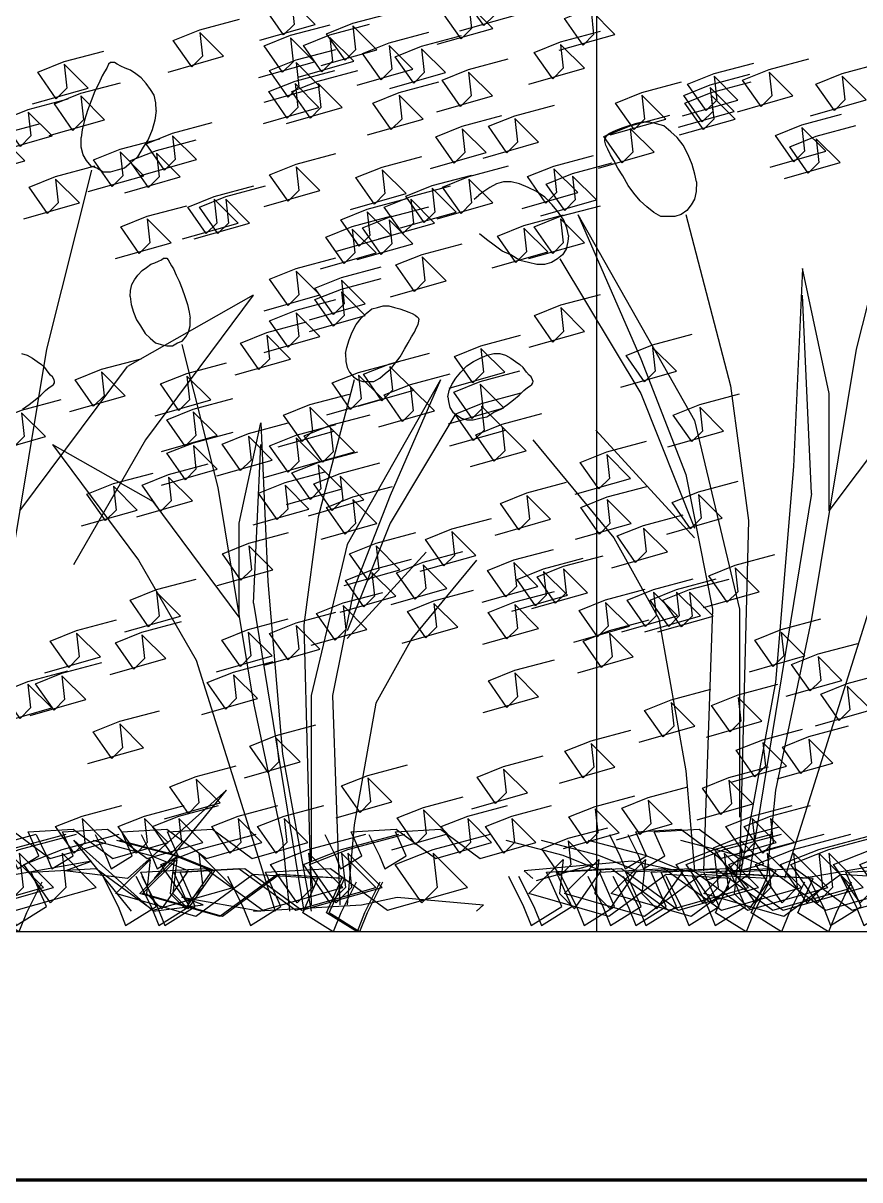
# Model space of a CAD drawing. Header units: metres. Extents: x -109 to 591, y -5 to 592.
# Drawn here: x 582.2522 to 582.5896, y 6.5749 to 7.0411 of the extents above; entities that cross this region are included whole.
import ezdxf

# ---------------------------------------------------------------- set-up
doc = ezdxf.new("R2010")
doc.units = ezdxf.units.M
doc.header["$LTSCALE"] = 0.03
doc.layers.add('Areas verdes', color=74, linetype='Continuous')
doc.layers.add('Muro', color=7, linetype='Continuous', lineweight=70)
doc.layers.add('Muro bajo', color=7, linetype='Continuous', lineweight=30)

msp = doc.modelspace()

# ---------------------------------------------------------------- linework, layer by layer
msp.add_line((582.48338, 7.22491), (582.48338, 6.67491))
at = {"layer": 'Areas verdes', "color": 6, "linetype": 'Continuous'}
for p, q in [((582.28506, 7.02144), (582.28405, 7.01989)), ((582.28591, 7.02299), (582.28506, 7.02144)), ((582.28669, 7.02454), (582.28591, 7.02299)), ((582.28739, 7.02532), (582.28669, 7.02454)), ((582.28808, 7.02532), (582.28739, 7.02532)), ((582.28902, 7.02532), (582.28808, 7.02532)), ((582.2901, 7.02454), (582.28902, 7.02532)), ((582.29158, 7.02377), (582.2901, 7.02454)), ((582.29336, 7.02299), (582.29158, 7.02377)), ((582.29546, 7.02221), (582.29336, 7.02299)), ((582.29763, 7.02066), (582.29546, 7.02221)), ((582.28273, 7.01678), (582.28118, 7.01368)), ((582.28405, 7.01989), (582.28273, 7.01678)), ((582.2998, 7.01911), (582.29763, 7.02066)), ((582.3019, 7.01678), (582.2998, 7.01911)), ((582.3036, 7.01445), (582.3019, 7.01678)), ((582.28118, 7.01368), (582.2797, 7.0098)), ((582.305, 7.01213), (582.3036, 7.01445)), ((582.3057, 7.00902), (582.305, 7.01213)), ((582.2797, 7.0098), (582.27823, 7.00592)), ((582.30585, 7.00592), (582.3057, 7.00902)), ((582.27823, 7.00592), (582.27699, 7.00204)), ((582.30585, 7.00592), (582.30531, 7.00204)), ((582.27606, 6.99816), (582.27559, 6.99506)), ((582.27699, 7.00204), (582.27606, 6.99816)), ((582.30422, 6.99816), (582.30267, 6.99428)), ((582.30531, 7.00204), (582.30422, 6.99816)), ((582.49185, 6.99816), (582.49007, 6.99738)), ((582.49402, 6.99894), (582.49185, 6.99816)), ((582.49643, 6.99971), (582.49402, 6.99894)), ((582.49907, 7.00049), (582.49643, 6.99971)), ((582.50186, 7.00126), (582.49907, 7.00049)), ((582.50473, 7.00126), (582.50186, 7.00126)), ((582.50768, 7.00049), (582.50473, 7.00126)), ((582.51055, 6.99971), (582.50768, 7.00049)), ((582.51334, 6.99738), (582.51055, 6.99971)), ((582.27567, 6.99118), (582.27559, 6.99506)), ((582.30267, 6.99428), (582.30065, 6.99118)), ((582.48696, 6.99506), (582.48673, 6.99428)), ((582.48681, 6.99351), (582.48673, 6.99428)), ((582.4872, 6.99195), (582.48681, 6.99351)), ((582.48758, 6.99583), (582.48696, 6.99506)), ((582.48867, 6.99661), (582.48758, 6.99583)), ((582.49007, 6.99738), (582.48867, 6.99661)), ((582.5159, 6.99506), (582.51334, 6.99738)), ((582.51831, 6.99195), (582.5159, 6.99506)), ((582.27645, 6.98807), (582.27567, 6.99118)), ((582.30065, 6.99118), (582.29833, 6.9873)), ((582.48797, 6.9904), (582.4872, 6.99195)), ((582.48906, 6.98807), (582.48797, 6.9904)), ((582.52033, 6.98807), (582.51831, 6.99195)), ((582.27784, 6.98575), (582.27645, 6.98807)), ((582.2797, 6.98342), (582.27784, 6.98575)), ((582.29577, 6.98497), (582.29305, 6.98264)), ((582.29833, 6.9873), (582.29577, 6.98497)), ((582.49045, 6.98575), (582.48906, 6.98807)), ((582.49208, 6.98264), (582.49045, 6.98575)), ((582.52196, 6.98419), (582.52033, 6.98807)), ((582.52312, 6.98031), (582.52196, 6.98419)), ((582.28196, 6.98264), (582.2797, 6.98342)), ((582.28452, 6.98109), (582.28196, 6.98264)), ((582.28731, 6.98109), (582.28452, 6.98109)), ((582.29018, 6.98187), (582.28731, 6.98109)), ((582.29305, 6.98264), (582.29018, 6.98187)), ((582.49402, 6.97954), (582.49208, 6.98264)), ((582.4962, 6.97566), (582.49402, 6.97954)), ((582.52374, 6.97721), (582.52312, 6.98031)), ((582.44041, 6.97488), (582.438, 6.97333)), ((582.44305, 6.97643), (582.44041, 6.97488)), ((582.44592, 6.97721), (582.44305, 6.97643)), ((582.44902, 6.97721), (582.44592, 6.97721)), ((582.45236, 6.97643), (582.44902, 6.97721)), ((582.45585, 6.97488), (582.45236, 6.97643)), ((582.45926, 6.97333), (582.45585, 6.97488)), ((582.49852, 6.97256), (582.4962, 6.97566)), ((582.52374, 6.97721), (582.52366, 6.97333)), ((582.43412, 6.97023), (582.43591, 6.97178)), ((582.438, 6.97333), (582.43591, 6.97178)), ((582.4626, 6.971), (582.45926, 6.97333)), ((582.46555, 6.9679), (582.4626, 6.971)), ((582.50101, 6.96945), (582.49852, 6.97256)), ((582.52297, 6.97023), (582.52165, 6.9679)), ((582.52366, 6.97333), (582.52297, 6.97023)), ((582.46811, 6.9648), (582.46555, 6.9679)), ((582.50372, 6.96712), (582.50101, 6.96945)), ((582.50652, 6.9648), (582.50372, 6.96712)), ((582.51978, 6.96557), (582.51753, 6.96402)), ((582.52165, 6.9679), (582.51978, 6.96557)), ((582.4702, 6.96169), (582.46811, 6.9648)), ((582.47152, 6.95859), (582.4702, 6.96169)), ((582.50939, 6.96324), (582.50652, 6.9648)), ((582.51226, 6.96324), (582.50939, 6.96324)), ((582.51497, 6.96324), (582.51226, 6.96324)), ((582.51753, 6.96402), (582.51497, 6.96324)), ((582.43901, 6.95393), (582.43622, 6.95626)), ((582.47214, 6.95549), (582.47152, 6.95859)), ((582.44211, 6.95161), (582.43901, 6.95393)), ((582.44545, 6.94928), (582.44211, 6.95161)), ((582.47191, 6.95316), (582.47113, 6.95005)), ((582.47214, 6.95549), (582.47191, 6.95316)), ((582.44894, 6.94773), (582.44545, 6.94928)), ((582.45251, 6.9454), (582.44894, 6.94773)), ((582.46966, 6.94773), (582.46772, 6.94617)), ((582.47113, 6.95005), (582.46966, 6.94773)), ((582.30022, 6.94144), (582.30196, 6.94268)), ((582.30196, 6.94268), (582.3037, 6.94392)), ((582.3037, 6.94392), (582.30537, 6.94454)), ((582.30537, 6.94454), (582.3068, 6.94516)), ((582.3068, 6.94516), (582.30798, 6.94579)), ((582.30798, 6.94579), (582.30885, 6.94641)), ((582.30885, 6.94641), (582.30959, 6.94641)), ((582.30959, 6.94641), (582.31015, 6.94641)), ((582.31015, 6.94641), (582.31071, 6.94579)), ((582.31071, 6.94579), (582.31133, 6.94454)), ((582.31133, 6.94454), (582.31201, 6.9433)), ((582.31201, 6.9433), (582.31282, 6.94206)), ((582.456, 6.94462), (582.45251, 6.9454)), ((582.45942, 6.94385), (582.456, 6.94462)), ((582.46252, 6.94385), (582.45942, 6.94385)), ((582.46531, 6.94462), (582.46252, 6.94385)), ((582.46772, 6.94617), (582.46531, 6.94462)), ((582.29606, 6.93585), (582.29718, 6.93772)), ((582.29718, 6.93772), (582.29854, 6.93958)), ((582.29854, 6.93958), (582.30022, 6.94144)), ((582.31282, 6.94206), (582.31388, 6.93958)), ((582.31388, 6.93958), (582.31512, 6.93709)), ((582.29538, 6.93089), (582.2955, 6.93337)), ((582.2955, 6.93337), (582.29606, 6.93585)), ((582.31512, 6.93709), (582.3163, 6.93399)), ((582.3163, 6.93399), (582.31748, 6.93089)), ((582.29538, 6.93089), (582.29581, 6.92778)), ((582.31748, 6.93089), (582.31847, 6.92778)), ((582.29581, 6.92778), (582.29668, 6.92468)), ((582.29668, 6.92468), (582.29792, 6.92158)), ((582.31847, 6.92778), (582.31921, 6.92468)), ((582.31921, 6.92468), (582.31959, 6.9222)), ((582.38849, 6.9222), (582.39054, 6.92406)), ((582.39054, 6.92406), (582.39277, 6.92592)), ((582.39277, 6.92592), (582.39507, 6.92654)), ((582.39507, 6.92654), (582.39743, 6.92716)), ((582.39743, 6.92716), (582.39972, 6.92716)), ((582.39972, 6.92716), (582.40196, 6.92654)), ((582.40196, 6.92654), (582.40407, 6.92592)), ((582.40407, 6.92592), (582.40599, 6.9253)), ((582.40599, 6.9253), (582.40773, 6.92468)), ((582.40773, 6.92468), (582.40916, 6.92406)), ((582.40916, 6.92406), (582.41028, 6.92344)), ((582.29792, 6.92158), (582.29954, 6.91909)), ((582.29954, 6.91909), (582.3014, 6.91599)), ((582.3189, 6.91661), (582.31952, 6.91909)), ((582.31952, 6.91909), (582.31959, 6.9222)), ((582.38495, 6.91661), (582.38656, 6.91971)), ((582.38656, 6.91971), (582.38849, 6.9222)), ((582.41028, 6.92344), (582.41115, 6.92282)), ((582.41083, 6.91847), (582.41146, 6.91971)), ((582.41115, 6.92282), (582.41164, 6.9222)), ((582.41146, 6.91971), (582.41177, 6.92096)), ((582.41164, 6.9222), (582.41183, 6.92158)), ((582.41177, 6.92096), (582.41183, 6.92158)), ((582.3014, 6.91599), (582.30345, 6.91413)), ((582.3163, 6.91289), (582.31779, 6.91475)), ((582.31779, 6.91475), (582.3189, 6.91661)), ((582.38365, 6.91351), (582.38495, 6.91661)), ((582.40754, 6.91227), (582.40885, 6.91475)), ((582.40885, 6.91475), (582.40997, 6.91661)), ((582.40997, 6.91661), (582.41083, 6.91847)), ((582.30345, 6.91413), (582.30562, 6.91227)), ((582.30562, 6.91227), (582.30792, 6.91164)), ((582.30792, 6.91164), (582.31021, 6.91102)), ((582.31021, 6.91102), (582.31245, 6.91102)), ((582.31245, 6.91102), (582.3145, 6.91227)), ((582.3145, 6.91227), (582.3163, 6.91289)), ((582.38222, 6.90792), (582.38272, 6.9104)), ((582.38272, 6.9104), (582.38365, 6.91351)), ((582.40426, 6.90668), (582.40599, 6.90978)), ((582.40599, 6.90978), (582.40754, 6.91227)), ((582.25158, 6.90792), (582.25388, 6.9073)), ((582.25388, 6.9073), (582.25599, 6.90606)), ((582.25599, 6.90606), (582.25791, 6.90482)), ((582.38222, 6.90792), (582.38228, 6.90482)), ((582.40239, 6.9042), (582.40426, 6.90668)), ((582.4338, 6.90482), (582.43653, 6.90606)), ((582.43653, 6.90606), (582.43933, 6.9073)), ((582.43933, 6.9073), (582.442, 6.90792)), ((582.442, 6.90792), (582.44448, 6.90792)), ((582.44448, 6.90792), (582.44678, 6.9073)), ((582.44678, 6.9073), (582.44889, 6.90606)), ((582.44889, 6.90606), (582.45081, 6.90482)), ((582.25791, 6.90482), (582.25959, 6.90357)), ((582.26102, 6.90233), (582.25959, 6.90357)), ((582.26232, 6.90047), (582.26102, 6.90233)), ((582.26331, 6.89923), (582.26232, 6.90047)), ((582.38228, 6.90482), (582.38284, 6.90233)), ((582.38284, 6.90233), (582.38389, 6.90047)), ((582.38389, 6.90047), (582.38538, 6.89861)), ((582.39823, 6.89985), (582.40041, 6.90171)), ((582.40041, 6.90171), (582.40239, 6.9042)), ((582.42673, 6.89799), (582.42877, 6.90047)), ((582.42877, 6.90047), (582.43113, 6.90295)), ((582.43113, 6.90295), (582.4338, 6.90482)), ((582.45081, 6.90482), (582.45249, 6.90357)), ((582.45391, 6.90233), (582.45249, 6.90357)), ((582.45522, 6.90047), (582.45391, 6.90233)), ((582.45621, 6.89923), (582.45522, 6.90047)), ((582.26412, 6.89861), (582.26331, 6.89923)), ((582.26468, 6.89737), (582.26412, 6.89861)), ((582.26449, 6.89551), (582.26487, 6.89613)), ((582.26493, 6.89675), (582.26468, 6.89737)), ((582.26487, 6.89613), (582.26493, 6.89675)), ((582.38538, 6.89861), (582.38718, 6.89737)), ((582.38718, 6.89737), (582.38923, 6.89675)), ((582.38923, 6.89675), (582.39141, 6.89675)), ((582.39141, 6.89675), (582.3937, 6.89675)), ((582.3937, 6.89675), (582.396, 6.89799)), ((582.396, 6.89799), (582.39823, 6.89985)), ((582.42505, 6.89551), (582.42673, 6.89799)), ((582.45702, 6.89861), (582.45621, 6.89923)), ((582.45758, 6.89737), (582.45702, 6.89861)), ((582.45739, 6.89551), (582.45776, 6.89613)), ((582.45782, 6.89675), (582.45758, 6.89737)), ((582.45776, 6.89613), (582.45782, 6.89675)), ((582.25711, 6.8893), (582.25934, 6.89116)), ((582.25934, 6.89116), (582.26127, 6.89302)), ((582.26127, 6.89302), (582.26276, 6.89426)), ((582.26276, 6.89426), (582.26381, 6.89488)), ((582.26381, 6.89488), (582.26449, 6.89551)), ((582.4235, 6.89054), (582.42399, 6.89302)), ((582.42399, 6.89302), (582.42505, 6.89551)), ((582.45, 6.8893), (582.45224, 6.89116)), ((582.45224, 6.89116), (582.45416, 6.89302)), ((582.45416, 6.89302), (582.45565, 6.89426)), ((582.45565, 6.89426), (582.45671, 6.89488)), ((582.45671, 6.89488), (582.45739, 6.89551)), ((582.25196, 6.88557), (582.25462, 6.88744)), ((582.25462, 6.88744), (582.25711, 6.8893)), ((582.4235, 6.89054), (582.42368, 6.88868)), ((582.42368, 6.88868), (582.4243, 6.88619)), ((582.4243, 6.88619), (582.42548, 6.88433)), ((582.44485, 6.88557), (582.44752, 6.88744)), ((582.44752, 6.88744), (582.45, 6.8893)), ((582.42548, 6.88433), (582.42704, 6.88309)), ((582.42704, 6.88309), (582.42896, 6.88185)), ((582.42896, 6.88185), (582.4312, 6.88123)), ((582.43368, 6.88123), (582.43641, 6.88185)), ((582.43641, 6.88185), (582.4392, 6.88247)), ((582.4392, 6.88247), (582.44206, 6.88433)), ((582.44206, 6.88433), (582.44485, 6.88557)), ((582.4312, 6.88123), (582.43368, 6.88123))]:
    msp.add_line(p, q, dxfattribs=at)
at = {"layer": 'Areas verdes', "linetype": 'Continuous'}
for p, q in [((582.27986, 6.98187), (582.2617, 6.90971)), ((582.6063, 6.98187), (582.58814, 6.90971)), ((582.47594, 6.96402), (582.50124, 6.90583)), ((582.47594, 6.96402), (582.52297, 6.881)), ((582.5194, 6.96402), (582.53747, 6.89496)), ((582.46865, 6.94617), (582.50124, 6.89186)), ((582.56642, 6.94229), (582.56285, 6.86237)), ((582.57728, 6.89186), (582.56642, 6.94229)), ((582.34504, 6.93143), (582.29429, 6.90272)), ((582.34504, 6.93143), (582.30159, 6.87324)), ((582.57006, 6.85151), (582.56642, 6.93143)), ((582.2617, 6.90971), (582.24362, 6.80108)), ((582.31617, 6.91164), (582.3307, 6.85392)), ((582.58814, 6.90971), (582.57006, 6.80108)), ((582.50124, 6.90583), (582.5194, 6.85927)), ((582.25084, 6.84453), (582.29429, 6.90272)), ((582.57728, 6.84453), (582.62073, 6.90272)), ((582.38569, 6.89737), (582.37123, 6.84212)), ((582.42046, 6.89737), (582.38284, 6.83095)), ((582.42046, 6.89737), (582.40022, 6.85081)), ((582.50124, 6.89186), (582.52297, 6.83754)), ((582.53747, 6.89496), (582.54469, 6.84065)), ((582.57728, 6.84453), (582.57728, 6.89186)), ((582.42629, 6.88309), (582.40022, 6.83964)), ((582.33939, 6.83964), (582.34808, 6.87999)), ((582.34808, 6.87999), (582.35093, 6.81605)), ((582.52297, 6.83367), (582.48316, 6.87712)), ((582.52297, 6.881), (582.54112, 6.80496)), ((582.30159, 6.87324), (582.27257, 6.8228)), ((582.45779, 6.87324), (582.49038, 6.83367)), ((582.26403, 6.8713), (582.30463, 6.84833)), ((582.26403, 6.8713), (582.29879, 6.82474)), ((582.34516, 6.80736), (582.34808, 6.8713)), ((582.5194, 6.85927), (582.53026, 6.80496)), ((582.56285, 6.86237), (582.55555, 6.77547)), ((582.3307, 6.85392), (582.34516, 6.76701)), ((582.40022, 6.85081), (582.38569, 6.81357)), ((582.57006, 6.85151), (582.54469, 6.69633)), ((582.33939, 6.80177), (582.30463, 6.84833)), ((582.33939, 6.80177), (582.33939, 6.83964)), ((582.37123, 6.84212), (582.36546, 6.79867)), ((582.40022, 6.83964), (582.38284, 6.79619)), ((582.54469, 6.84065), (582.54112, 6.69943)), ((582.38284, 6.83095), (582.36831, 6.77012)), ((582.49038, 6.83367), (582.50853, 6.80108)), ((582.38284, 6.79308), (582.41468, 6.82784)), ((582.29879, 6.82474), (582.32201, 6.78439)), ((582.43498, 6.82474), (582.40891, 6.79308)), ((582.59901, 6.8228), (582.5592, 6.69633)), ((582.35093, 6.81605), (582.35677, 6.74653)), ((582.38569, 6.81357), (582.377, 6.77012)), ((582.34516, 6.80736), (582.36546, 6.68321)), ((582.53026, 6.80496), (582.52661, 6.69943)), ((582.54112, 6.80496), (582.54112, 6.72116)), ((582.36546, 6.79867), (582.36831, 6.6857)), ((582.50853, 6.80108), (582.5194, 6.73978)), ((582.57006, 6.80108), (582.55555, 6.73202)), ((582.40891, 6.79308), (582.39439, 6.76701)), ((582.32201, 6.78439), (582.35385, 6.68321)), ((582.55555, 6.77547), (582.54112, 6.69633)), ((582.36831, 6.77012), (582.36831, 6.70308)), ((582.377, 6.77012), (582.37992, 6.6857)), ((582.34516, 6.76701), (582.35677, 6.71177)), ((582.39439, 6.76701), (582.38569, 6.71797)), ((582.35677, 6.74653), (582.36831, 6.68321)), ((582.5194, 6.73978), (582.52297, 6.69943)), ((582.33417, 6.73202), (582.29429, 6.69633)), ((582.30516, 6.69633), (582.33417, 6.73202)), ((582.55555, 6.73202), (582.55198, 6.69633)), ((582.38569, 6.71797), (582.38284, 6.6857)), ((582.27272, 6.71177), (582.30463, 6.68321)), ((582.29594, 6.68321), (582.27272, 6.71177)), ((582.35677, 6.71177), (582.35962, 6.68321)), ((582.27986, 6.70331), (582.23998, 6.69633)), ((582.269, 6.69943), (582.27986, 6.70331)), ((582.49767, 6.70331), (582.45422, 6.69943)), ((582.51575, 6.69943), (582.49767, 6.70331)), ((582.6063, 6.70331), (582.56642, 6.69633)), ((582.29429, 6.69633), (582.269, 6.69943)), ((582.45422, 6.69943), (582.45779, 6.69633)), ((582.57006, 6.69633), (582.51575, 6.69943)), ((582.31617, 6.6888), (582.34808, 6.68321)), ((582.32486, 6.6857), (582.31617, 6.6888)), ((582.38861, 6.6857), (582.40308, 6.6888)), ((582.40308, 6.6888), (582.43784, 6.6857)), ((582.30463, 6.68321), (582.32486, 6.6857)), ((582.34516, 6.68321), (582.38861, 6.6857)), ((582.43784, 6.6857), (582.43498, 6.68321))]:
    msp.add_line(p, q, dxfattribs=at)
at = {"layer": 'Areas verdes'}
for points in [[(582.42835, 7.038), (582.45076, 7.0444), (582.44116, 7.05399), (582.44223, 7.0444), (582.43796, 7.04013), (582.43049, 7.0508), (582.44116, 7.05506), (582.45716, 7.05933)], [(582.34762, 7.03425), (582.37003, 7.04065), (582.36043, 7.05025), (582.3615, 7.04065), (582.35723, 7.03638), (582.34976, 7.04705), (582.36043, 7.05131), (582.37644, 7.05558)], [(582.41919, 7.03261), (582.4416, 7.039), (582.432, 7.0486), (582.43306, 7.039), (582.4288, 7.03474), (582.42133, 7.0454), (582.432, 7.04967), (582.448, 7.05393)], [(582.4684, 7.03018), (582.49081, 7.03658), (582.48121, 7.04618), (582.48227, 7.03658), (582.478, 7.03232), (582.47053, 7.04298), (582.48121, 7.04724), (582.49721, 7.05151)], [(582.37242, 7.02403), (582.39483, 7.03043), (582.38522, 7.04002), (582.38629, 7.03043), (582.38202, 7.02616), (582.37455, 7.03682), (582.38522, 7.04109), (582.40123, 7.04535)], [(582.31065, 7.0214), (582.33306, 7.0278), (582.32345, 7.03739), (582.32452, 7.0278), (582.32025, 7.02353), (582.31278, 7.0342), (582.32345, 7.03846), (582.33946, 7.04273)], [(582.34725, 7.01918), (582.36966, 7.02558), (582.36006, 7.03517), (582.36113, 7.02558), (582.35686, 7.02131), (582.34939, 7.03197), (582.36006, 7.03624), (582.37607, 7.0405)], [(582.3631, 7.01937), (582.38551, 7.02577), (582.3759, 7.03536), (582.37697, 7.02577), (582.3727, 7.0215), (582.36523, 7.03217), (582.3759, 7.03643), (582.39191, 7.0407)], [(582.38695, 7.01613), (582.40936, 7.02253), (582.39976, 7.03212), (582.40083, 7.02253), (582.39656, 7.01826), (582.38909, 7.02892), (582.39976, 7.03319), (582.41577, 7.03745)], [(582.40012, 7.01478), (582.42253, 7.02118), (582.41292, 7.03077), (582.41399, 7.02118), (582.40972, 7.01691), (582.40225, 7.02757), (582.41292, 7.03184), (582.42893, 7.0361)], [(582.45617, 7.01654), (582.47858, 7.02294), (582.46897, 7.03254), (582.47004, 7.02294), (582.46577, 7.01867), (582.4583, 7.02934), (582.46897, 7.0336), (582.48498, 7.03787)], [(582.25599, 7.00855), (582.27839, 7.01495), (582.26879, 7.02454), (582.26986, 7.01495), (582.26559, 7.01068), (582.25812, 7.02135), (582.26879, 7.02561), (582.2848, 7.02988)], [(582.34946, 7.00922), (582.37187, 7.01562), (582.36226, 7.02521), (582.36333, 7.01562), (582.35906, 7.01135), (582.35159, 7.02202), (582.36226, 7.02628), (582.37827, 7.03055)], [(582.41903, 7.0054), (582.44144, 7.0118), (582.43184, 7.02139), (582.4329, 7.0118), (582.42863, 7.00753), (582.42117, 7.01819), (582.43184, 7.02246), (582.44784, 7.02672)], [(582.54022, 7.0054), (582.56263, 7.0118), (582.55302, 7.02139), (582.55409, 7.0118), (582.54982, 7.00753), (582.54235, 7.01819), (582.55302, 7.02246), (582.56903, 7.02672)], [(582.34911, 7.00074), (582.37152, 7.00714), (582.36192, 7.01674), (582.36299, 7.00714), (582.35872, 7.00287), (582.35125, 7.01354), (582.36192, 7.0178), (582.37793, 7.02207)], [(582.35844, 7.00074), (582.38085, 7.00714), (582.37124, 7.01674), (582.37231, 7.00714), (582.36804, 7.00287), (582.36057, 7.01354), (582.37124, 7.0178), (582.38725, 7.02207)], [(582.51804, 7.00373), (582.54045, 7.01013), (582.53084, 7.01972), (582.53191, 7.01013), (582.52764, 7.00586), (582.52017, 7.01653), (582.53084, 7.02079), (582.54685, 7.02506)], [(582.56972, 7.00377), (582.59213, 7.01017), (582.58253, 7.01977), (582.5836, 7.01017), (582.57933, 7.00591), (582.57186, 7.01657), (582.58253, 7.02083), (582.59854, 7.0251)], [(582.26268, 6.99578), (582.28509, 7.00218), (582.27549, 7.01177), (582.27655, 7.00218), (582.27229, 6.99791), (582.26482, 7.00857), (582.27549, 7.01284), (582.29149, 7.0171)], [(582.39106, 6.99608), (582.41347, 7.00248), (582.40387, 7.01208), (582.40494, 7.00248), (582.40067, 6.99822), (582.3932, 7.00888), (582.40387, 7.01314), (582.41988, 7.01741)], [(582.48895, 6.99608), (582.51136, 7.00248), (582.50175, 7.01208), (582.50282, 7.00248), (582.49855, 6.99822), (582.49108, 7.00888), (582.50175, 7.01314), (582.51776, 7.01741)], [(582.51646, 6.99918), (582.53887, 7.00558), (582.52926, 7.01517), (582.53033, 7.00558), (582.52606, 7.00131), (582.51859, 7.01197), (582.52926, 7.01624), (582.54527, 7.0205)], [(582.51691, 6.99608), (582.53932, 7.00248), (582.52972, 7.01208), (582.53079, 7.00248), (582.52652, 6.99822), (582.51905, 7.00888), (582.52972, 7.01314), (582.54573, 7.01741)], [(582.24152, 6.98927), (582.26393, 6.99567), (582.25432, 7.00527), (582.25539, 6.99567), (582.25112, 6.99141), (582.24365, 7.00207), (582.25432, 7.00633), (582.27033, 7.0106)], [(582.43768, 6.98677), (582.46008, 6.99317), (582.45048, 7.00276), (582.45155, 6.99317), (582.44728, 6.9889), (582.43981, 6.99956), (582.45048, 7.00383), (582.46649, 7.00809)], [(582.41647, 6.98253), (582.43888, 6.98893), (582.42928, 6.99852), (582.43034, 6.98893), (582.42607, 6.98466), (582.41861, 6.99533), (582.42928, 6.99959), (582.44528, 7.00386)], [(582.48422, 6.9827), (582.50663, 6.9891), (582.49703, 6.9987), (582.49809, 6.9891), (582.49383, 6.98484), (582.48636, 6.9955), (582.49703, 6.99976), (582.51303, 7.00403)], [(582.55344, 6.98312), (582.57584, 6.98951), (582.56624, 6.99911), (582.56731, 6.98951), (582.56304, 6.98525), (582.55557, 6.99591), (582.56624, 7.00018), (582.58225, 7.00444)], [(582.23044, 6.9793), (582.25285, 6.9857), (582.24325, 6.9953), (582.24432, 6.9857), (582.24005, 6.98144), (582.23258, 6.9921), (582.24325, 6.99636), (582.25926, 7.00063)], [(582.29966, 6.97972), (582.32207, 6.98611), (582.31246, 6.99571), (582.31353, 6.98611), (582.30926, 6.98185), (582.30179, 6.99251), (582.31246, 6.99678), (582.32847, 7.00104)], [(582.55921, 6.97854), (582.58162, 6.98494), (582.57202, 6.99454), (582.57308, 6.98494), (582.56882, 6.98067), (582.56135, 6.99134), (582.57202, 6.9956), (582.58802, 6.99987)], [(582.27849, 6.97321), (582.3009, 6.97961), (582.2913, 6.9892), (582.29237, 6.97961), (582.2881, 6.97534), (582.28063, 6.986), (582.2913, 6.99027), (582.30731, 6.99453)], [(582.29318, 6.9728), (582.31559, 6.97919), (582.30599, 6.98879), (582.30705, 6.97919), (582.30278, 6.97493), (582.29531, 6.98559), (582.30599, 6.98986), (582.32199, 6.99412)], [(582.34946, 6.96721), (582.37187, 6.97361), (582.36226, 6.98321), (582.36333, 6.97361), (582.35906, 6.96934), (582.35159, 6.98001), (582.36226, 6.98427), (582.37827, 6.98854)], [(582.38423, 6.96606), (582.40664, 6.97245), (582.39704, 6.98205), (582.39811, 6.97245), (582.39384, 6.96819), (582.38637, 6.97885), (582.39704, 6.98311), (582.41305, 6.98738)], [(582.45345, 6.96647), (582.47586, 6.97286), (582.46625, 6.98246), (582.46732, 6.97286), (582.46305, 6.9686), (582.45558, 6.97926), (582.46625, 6.98353), (582.48226, 6.98779)], [(582.46098, 6.96348), (582.48339, 6.96988), (582.47379, 6.97948), (582.47485, 6.96988), (582.47059, 6.96562), (582.46312, 6.97628), (582.47379, 6.98054), (582.48979, 6.98481)], [(582.25249, 6.96229), (582.2749, 6.96868), (582.2653, 6.97828), (582.26636, 6.96868), (582.26209, 6.96442), (582.25462, 6.97508), (582.2653, 6.97935), (582.2813, 6.98361)], [(582.40437, 6.95858), (582.42678, 6.96498), (582.41718, 6.97458), (582.41825, 6.96498), (582.41398, 6.96072), (582.40651, 6.97138), (582.41718, 6.97564), (582.43319, 6.97991)], [(582.41919, 6.96229), (582.4416, 6.96868), (582.432, 6.97828), (582.43306, 6.96868), (582.4288, 6.96442), (582.42133, 6.97508), (582.432, 6.97935), (582.448, 6.98361)], [(582.31649, 6.95417), (582.3389, 6.96057), (582.32929, 6.97016), (582.33036, 6.96057), (582.32609, 6.9563), (582.31862, 6.96696), (582.32929, 6.97123), (582.3453, 6.97549)], [(582.32115, 6.95417), (582.34356, 6.96057), (582.33395, 6.97016), (582.33502, 6.96057), (582.33075, 6.9563), (582.32328, 6.96696), (582.33395, 6.97123), (582.34996, 6.97549)], [(582.39572, 6.95417), (582.41813, 6.96057), (582.40853, 6.97016), (582.4096, 6.96057), (582.40533, 6.9563), (582.39786, 6.96696), (582.40853, 6.97123), (582.42454, 6.97549)], [(582.37817, 6.94911), (582.40058, 6.95551), (582.39098, 6.96511), (582.39204, 6.95551), (582.38777, 6.95125), (582.3803, 6.96191), (582.39098, 6.96617), (582.40698, 6.97044)], [(582.28947, 6.94622), (582.31188, 6.95262), (582.30227, 6.96222), (582.30334, 6.95262), (582.29907, 6.94835), (582.2916, 6.95902), (582.30227, 6.96328), (582.31828, 6.96755)], [(582.38695, 6.94581), (582.40936, 6.95221), (582.39976, 6.9618), (582.40083, 6.95221), (582.39656, 6.94794), (582.38909, 6.9586), (582.39976, 6.96287), (582.41577, 6.96713)], [(582.45617, 6.94622), (582.47858, 6.95262), (582.46897, 6.96222), (582.47004, 6.95262), (582.46577, 6.94835), (582.4583, 6.95902), (582.46897, 6.96328), (582.48498, 6.96755)], [(582.37214, 6.94211), (582.39455, 6.94851), (582.38494, 6.9581), (582.38601, 6.94851), (582.38174, 6.94424), (582.37427, 6.9549), (582.38494, 6.95917), (582.40095, 6.96343)], [(582.44135, 6.94252), (582.46376, 6.94892), (582.45416, 6.95851), (582.45522, 6.94892), (582.45095, 6.94465), (582.44348, 6.95532), (582.45416, 6.95958), (582.47016, 6.96385)], [(582.40039, 6.93088), (582.4228, 6.93728), (582.41319, 6.94688), (582.41426, 6.93728), (582.40999, 6.93301), (582.40252, 6.94368), (582.41319, 6.94794), (582.4292, 6.95221)], [(582.34946, 6.9252), (582.37187, 6.9316), (582.36226, 6.9412), (582.36333, 6.9316), (582.35906, 6.92734), (582.35159, 6.938), (582.36226, 6.94226), (582.37827, 6.94653)], [(582.36776, 6.92157), (582.39017, 6.92796), (582.38056, 6.93756), (582.38163, 6.92796), (582.37736, 6.9237), (582.36989, 6.93436), (582.38056, 6.93863), (582.39657, 6.94289)], [(582.36776, 6.91691), (582.39017, 6.92331), (582.38056, 6.9329), (582.38163, 6.92331), (582.37736, 6.91904), (582.36989, 6.9297), (582.38056, 6.93397), (582.39657, 6.93823)], [(582.34946, 6.9084), (582.37187, 6.9148), (582.36226, 6.92439), (582.36333, 6.9148), (582.35906, 6.91053), (582.35159, 6.92119), (582.36226, 6.92546), (582.37827, 6.92972)], [(582.45624, 6.91047), (582.47865, 6.91687), (582.46904, 6.92646), (582.47011, 6.91687), (582.46584, 6.9126), (582.45837, 6.92327), (582.46904, 6.92753), (582.48505, 6.9318)], [(582.33769, 6.89937), (582.3601, 6.90576), (582.3505, 6.91536), (582.35157, 6.90576), (582.3473, 6.9015), (582.33983, 6.91216), (582.3505, 6.91643), (582.3665, 6.92069)], [(582.424, 6.89399), (582.44641, 6.90039), (582.4368, 6.90999), (582.43787, 6.90039), (582.4336, 6.89613), (582.42613, 6.90679), (582.4368, 6.91105), (582.45281, 6.91532)], [(582.49321, 6.89441), (582.51562, 6.9008), (582.50602, 6.9104), (582.50709, 6.9008), (582.50282, 6.89654), (582.49535, 6.9072), (582.50602, 6.91147), (582.52202, 6.91573)], [(582.27101, 6.88456), (582.29342, 6.89096), (582.28382, 6.90056), (582.28488, 6.89096), (582.28062, 6.8867), (582.27315, 6.89736), (582.28382, 6.90162), (582.29982, 6.90589)], [(582.38731, 6.8868), (582.40972, 6.8932), (582.40011, 6.90279), (582.40118, 6.8932), (582.39691, 6.88893), (582.38944, 6.89959), (582.40011, 6.90386), (582.41612, 6.90812)], [(582.30546, 6.88289), (582.32787, 6.88929), (582.31826, 6.89888), (582.31933, 6.88929), (582.31506, 6.88502), (582.30759, 6.89569), (582.31826, 6.89995), (582.33427, 6.90422)], [(582.37467, 6.8833), (582.39708, 6.8897), (582.38748, 6.8993), (582.38854, 6.8897), (582.38427, 6.88544), (582.3768, 6.8961), (582.38748, 6.90036), (582.40348, 6.90463)], [(582.42369, 6.87965), (582.4461, 6.88605), (582.4365, 6.89564), (582.43756, 6.88605), (582.4333, 6.88178), (582.42583, 6.89245), (582.4365, 6.89671), (582.4525, 6.90098)], [(582.39564, 6.87847), (582.41805, 6.88487), (582.40845, 6.89447), (582.40951, 6.88487), (582.40524, 6.88061), (582.39778, 6.89127), (582.40845, 6.89553), (582.42445, 6.8998)], [(582.35507, 6.87032), (582.37748, 6.87672), (582.36788, 6.88632), (582.36894, 6.87672), (582.36468, 6.87245), (582.35721, 6.88312), (582.36788, 6.88738), (582.38388, 6.89165)], [(582.42429, 6.87073), (582.44669, 6.87713), (582.43709, 6.88673), (582.43816, 6.87713), (582.43389, 6.87287), (582.42642, 6.88353), (582.43709, 6.88779), (582.4531, 6.89206)], [(582.51225, 6.87034), (582.53466, 6.87673), (582.52506, 6.88633), (582.52613, 6.87673), (582.52186, 6.87247), (582.51439, 6.88313), (582.52506, 6.8874), (582.54107, 6.89166)], [(582.23878, 6.86809), (582.26119, 6.87448), (582.25158, 6.88408), (582.25265, 6.87448), (582.24838, 6.87022), (582.24091, 6.88088), (582.25158, 6.88515), (582.26759, 6.88941)], [(582.30799, 6.8685), (582.3304, 6.8749), (582.32079, 6.88449), (582.32186, 6.8749), (582.31759, 6.87063), (582.31012, 6.88129), (582.32079, 6.88556), (582.3368, 6.88982)], [(582.3634, 6.862), (582.38581, 6.86839), (582.37621, 6.87799), (582.37728, 6.86839), (582.37301, 6.86413), (582.36554, 6.87479), (582.37621, 6.87906), (582.39222, 6.88332)], [(582.43262, 6.86241), (582.45503, 6.86881), (582.44542, 6.8784), (582.44649, 6.86881), (582.44222, 6.86454), (582.43475, 6.8752), (582.44542, 6.87947), (582.46143, 6.88373)], [(582.33028, 6.85866), (582.35269, 6.86505), (582.34309, 6.87465), (582.34416, 6.86505), (582.33989, 6.86079), (582.33242, 6.87145), (582.34309, 6.87572), (582.3591, 6.87998)], [(582.34946, 6.85799), (582.37187, 6.86439), (582.36226, 6.87398), (582.36333, 6.86439), (582.35906, 6.86012), (582.35159, 6.87078), (582.36226, 6.87505), (582.37827, 6.87931)], [(582.30806, 6.85495), (582.33047, 6.86135), (582.32086, 6.87095), (582.32193, 6.86135), (582.31766, 6.85709), (582.31019, 6.86775), (582.32086, 6.87201), (582.33687, 6.87628)], [(582.47476, 6.85125), (582.49717, 6.85765), (582.48756, 6.86725), (582.48863, 6.85765), (582.48436, 6.85339), (582.47689, 6.86405), (582.48756, 6.86831), (582.50357, 6.87258)], [(582.35844, 6.84705), (582.38085, 6.85345), (582.37124, 6.86304), (582.37231, 6.85345), (582.36804, 6.84918), (582.36057, 6.85984), (582.37124, 6.86411), (582.38725, 6.86837)], [(582.29805, 6.84218), (582.32046, 6.84858), (582.31085, 6.85817), (582.31192, 6.84858), (582.30765, 6.84431), (582.30018, 6.85497), (582.31085, 6.85924), (582.32686, 6.8635)], [(582.36726, 6.84259), (582.38967, 6.84899), (582.38007, 6.85859), (582.38113, 6.84899), (582.37686, 6.84472), (582.36939, 6.85539), (582.38007, 6.85965), (582.39607, 6.86392)], [(582.27582, 6.83848), (582.29823, 6.84488), (582.28863, 6.85447), (582.28969, 6.84488), (582.28542, 6.84061), (582.27795, 6.85127), (582.28863, 6.85554), (582.30463, 6.8598)], [(582.34503, 6.83889), (582.36744, 6.84529), (582.35784, 6.85488), (582.35891, 6.84529), (582.35464, 6.84102), (582.34717, 6.85169), (582.35784, 6.85595), (582.37385, 6.86022)], [(582.37242, 6.83308), (582.39483, 6.83948), (582.38522, 6.84907), (582.38629, 6.83948), (582.38202, 6.83521), (582.37455, 6.84587), (582.38522, 6.85014), (582.40123, 6.8544)], [(582.44252, 6.83478), (582.46493, 6.84117), (582.45533, 6.85077), (582.45639, 6.84117), (582.45213, 6.83691), (582.44466, 6.84757), (582.45533, 6.85184), (582.47133, 6.8561)], [(582.47496, 6.83308), (582.49737, 6.83948), (582.48777, 6.84907), (582.48884, 6.83948), (582.48457, 6.83521), (582.4771, 6.84587), (582.48777, 6.85014), (582.50378, 6.8544)], [(582.51174, 6.83519), (582.53415, 6.84159), (582.52454, 6.85118), (582.52561, 6.84159), (582.52134, 6.83732), (582.51387, 6.84798), (582.52454, 6.85225), (582.54055, 6.85651)], [(582.41231, 6.8202), (582.43471, 6.8266), (582.42511, 6.8362), (582.42618, 6.8266), (582.42191, 6.82233), (582.41444, 6.833), (582.42511, 6.83726), (582.44112, 6.84153)], [(582.48958, 6.82165), (582.51199, 6.82804), (582.50238, 6.83764), (582.50345, 6.82804), (582.49918, 6.82378), (582.49171, 6.83444), (582.50238, 6.8387), (582.51839, 6.84297)], [(582.33047, 6.81445), (582.35288, 6.82085), (582.34327, 6.83044), (582.34434, 6.82085), (582.34007, 6.81658), (582.3326, 6.82724), (582.34327, 6.83151), (582.35928, 6.83577)], [(582.38174, 6.81445), (582.40415, 6.82085), (582.39455, 6.83044), (582.39561, 6.82085), (582.39135, 6.81658), (582.38388, 6.82724), (582.39455, 6.83151), (582.41055, 6.83577)], [(582.40067, 6.80684), (582.42308, 6.81324), (582.41348, 6.82283), (582.41454, 6.81324), (582.41027, 6.80897), (582.4028, 6.81964), (582.41348, 6.8239), (582.42948, 6.82817)], [(582.4373, 6.80771), (582.45971, 6.81411), (582.45011, 6.82371), (582.45117, 6.81411), (582.44691, 6.80985), (582.43944, 6.82051), (582.45011, 6.82477), (582.46611, 6.82904)], [(582.45734, 6.80517), (582.47975, 6.81157), (582.47015, 6.82116), (582.47121, 6.81157), (582.46694, 6.8073), (582.45947, 6.81796), (582.47015, 6.82223), (582.48615, 6.82649)], [(582.52655, 6.80558), (582.54896, 6.81198), (582.53936, 6.82158), (582.54043, 6.81198), (582.53616, 6.80771), (582.52869, 6.81838), (582.53936, 6.82264), (582.55537, 6.82691)], [(582.38007, 6.80373), (582.40248, 6.81012), (582.39287, 6.81972), (582.39394, 6.81012), (582.38967, 6.80586), (582.3822, 6.81652), (582.39287, 6.82079), (582.40888, 6.82505)], [(582.44928, 6.80414), (582.47169, 6.81054), (582.46209, 6.82013), (582.46315, 6.81054), (582.45889, 6.80627), (582.45142, 6.81693), (582.46209, 6.8212), (582.47809, 6.82546)], [(582.29324, 6.79574), (582.31565, 6.80214), (582.30604, 6.81173), (582.30711, 6.80214), (582.30284, 6.79787), (582.29537, 6.80853), (582.30604, 6.8128), (582.32205, 6.81706)], [(582.49361, 6.79582), (582.51602, 6.80222), (582.50641, 6.81181), (582.50748, 6.80222), (582.50321, 6.79795), (582.49574, 6.80861), (582.50641, 6.81288), (582.52242, 6.81714)], [(582.50293, 6.79582), (582.52534, 6.80222), (582.51574, 6.81181), (582.5168, 6.80222), (582.51254, 6.79795), (582.50507, 6.80861), (582.51574, 6.81288), (582.53174, 6.81714)], [(582.5081, 6.79574), (582.53051, 6.80214), (582.5209, 6.81173), (582.52197, 6.80214), (582.5177, 6.79787), (582.51023, 6.80853), (582.5209, 6.8128), (582.53691, 6.81706)], [(582.36843, 6.79036), (582.39084, 6.79676), (582.38124, 6.80636), (582.3823, 6.79676), (582.37804, 6.7925), (582.37057, 6.80316), (582.38124, 6.80742), (582.39724, 6.81169)], [(582.40506, 6.79124), (582.42747, 6.79764), (582.41787, 6.80723), (582.41894, 6.79764), (582.41467, 6.79337), (582.4072, 6.80403), (582.41787, 6.8083), (582.43388, 6.81256)], [(582.43765, 6.79078), (582.46006, 6.79717), (582.45045, 6.80677), (582.45152, 6.79717), (582.44725, 6.79291), (582.43978, 6.80357), (582.45045, 6.80784), (582.46646, 6.8121)], [(582.47428, 6.79165), (582.49669, 6.79805), (582.48708, 6.80764), (582.48815, 6.79805), (582.48388, 6.79378), (582.47641, 6.80445), (582.48708, 6.80871), (582.50309, 6.81298)], [(582.34946, 6.78237), (582.37187, 6.78877), (582.36226, 6.79837), (582.36333, 6.78877), (582.35906, 6.7845), (582.35159, 6.79517), (582.36226, 6.79943), (582.37827, 6.8037)], [(582.261, 6.77926), (582.28341, 6.78566), (582.27381, 6.79526), (582.27487, 6.78566), (582.27061, 6.78139), (582.26314, 6.79206), (582.27381, 6.79632), (582.28981, 6.80059)], [(582.28732, 6.77858), (582.30973, 6.78498), (582.30013, 6.79457), (582.30119, 6.78498), (582.29692, 6.78071), (582.28946, 6.79137), (582.30013, 6.79564), (582.31613, 6.7999)], [(582.33022, 6.77967), (582.35263, 6.78607), (582.34302, 6.79567), (582.34409, 6.78607), (582.33982, 6.78181), (582.33235, 6.79247), (582.34302, 6.79673), (582.35903, 6.801)], [(582.47586, 6.77926), (582.49827, 6.78566), (582.48867, 6.79526), (582.48973, 6.78566), (582.48547, 6.78139), (582.478, 6.79206), (582.48867, 6.79632), (582.50467, 6.80059)], [(582.54508, 6.77967), (582.56749, 6.78607), (582.55788, 6.79567), (582.55895, 6.78607), (582.55468, 6.78181), (582.54721, 6.79247), (582.55788, 6.79673), (582.57389, 6.801)], [(582.55996, 6.76983), (582.58237, 6.77623), (582.57277, 6.78582), (582.57383, 6.77623), (582.56957, 6.77196), (582.5621, 6.78262), (582.57277, 6.78689), (582.58877, 6.79115)], [(582.3243, 6.76252), (582.34671, 6.76891), (582.3371, 6.77851), (582.33817, 6.76891), (582.3339, 6.76465), (582.32643, 6.77531), (582.3371, 6.77957), (582.35311, 6.78384)], [(582.43768, 6.76322), (582.46008, 6.76961), (582.45048, 6.77921), (582.45155, 6.76961), (582.44728, 6.76535), (582.43981, 6.77601), (582.45048, 6.78028), (582.46649, 6.78454)], [(582.24138, 6.75873), (582.26379, 6.76512), (582.25418, 6.77472), (582.25525, 6.76512), (582.25098, 6.76086), (582.24351, 6.77152), (582.25418, 6.77579), (582.27019, 6.78005)], [(582.25508, 6.7621), (582.27749, 6.7685), (582.26789, 6.7781), (582.26896, 6.7685), (582.26469, 6.76424), (582.25722, 6.7749), (582.26789, 6.77916), (582.2839, 6.78343)], [(582.57171, 6.75794), (582.59412, 6.76434), (582.58452, 6.77393), (582.58558, 6.76434), (582.58131, 6.76007), (582.57384, 6.77073), (582.58452, 6.775), (582.60052, 6.77926)], [(582.52772, 6.75335), (582.55013, 6.75975), (582.54053, 6.76935), (582.5416, 6.75975), (582.53733, 6.75549), (582.52986, 6.76615), (582.54053, 6.77041), (582.55654, 6.77468)], [(582.50069, 6.75132), (582.5231, 6.75772), (582.5135, 6.76732), (582.51456, 6.75772), (582.51029, 6.75346), (582.50282, 6.76412), (582.5135, 6.76838), (582.5295, 6.77265)], [(582.27835, 6.74266), (582.30076, 6.74906), (582.29116, 6.75866), (582.29223, 6.74906), (582.28796, 6.7448), (582.28049, 6.75546), (582.29116, 6.75972), (582.30717, 6.76399)], [(582.34148, 6.73696), (582.36389, 6.74335), (582.35429, 6.75295), (582.35535, 6.74335), (582.35108, 6.73909), (582.34362, 6.74975), (582.35429, 6.75402), (582.37029, 6.75828)], [(582.46845, 6.73485), (582.49086, 6.74125), (582.48126, 6.75084), (582.48233, 6.74125), (582.47806, 6.73698), (582.47059, 6.74764), (582.48126, 6.75191), (582.49727, 6.75617)], [(582.53767, 6.73526), (582.56008, 6.74166), (582.55047, 6.75125), (582.55154, 6.74166), (582.54727, 6.73739), (582.5398, 6.74806), (582.55047, 6.75232), (582.56648, 6.75659)], [(582.55626, 6.73652), (582.57867, 6.74292), (582.56906, 6.75251), (582.57013, 6.74292), (582.56586, 6.73865), (582.55839, 6.74932), (582.56906, 6.75358), (582.58507, 6.75785)], [(582.30924, 6.72048), (582.33165, 6.72688), (582.32205, 6.73647), (582.32312, 6.72688), (582.31885, 6.72261), (582.31138, 6.73327), (582.32205, 6.73754), (582.33806, 6.7418)], [(582.37846, 6.72089), (582.40087, 6.72729), (582.39126, 6.73689), (582.39233, 6.72729), (582.38806, 6.72302), (582.38059, 6.73369), (582.39126, 6.73795), (582.40727, 6.74222)], [(582.43314, 6.72447), (582.45555, 6.73087), (582.44594, 6.74046), (582.44701, 6.73087), (582.44274, 6.7266), (582.43527, 6.73726), (582.44594, 6.74153), (582.46195, 6.74579)], [(582.52402, 6.72004), (582.54643, 6.72644), (582.53683, 6.73604), (582.53789, 6.72644), (582.53362, 6.72218), (582.52615, 6.73284), (582.53683, 6.7371), (582.55283, 6.74137)], [(582.49146, 6.71198), (582.51387, 6.71838), (582.50427, 6.72798), (582.50533, 6.71838), (582.50107, 6.71411), (582.4936, 6.72478), (582.50427, 6.72904), (582.52027, 6.73331)], [(582.4009, 6.70799), (582.42331, 6.71439), (582.4137, 6.72399), (582.41477, 6.71439), (582.4105, 6.71013), (582.40303, 6.72079), (582.4137, 6.72505), (582.42971, 6.72932)], [(582.47011, 6.70841), (582.49252, 6.7148), (582.48292, 6.7244), (582.48398, 6.7148), (582.47972, 6.71054), (582.47225, 6.7212), (582.48292, 6.72546), (582.49892, 6.72973)], [(582.21836, 6.71409), (582.22263, 6.70556), (582.22476, 6.70023), (582.2333, 6.70556), (582.22903, 6.71516), (582.24717, 6.71622), (582.26318, 6.7045), (582.28559, 6.71089), (582.27598, 6.72049), (582.27705, 6.71089), (582.27278, 6.70663), (582.26531, 6.71729), (582.27598, 6.72156), (582.29199, 6.72582)], [(582.24355, 6.71409), (582.24781, 6.70556), (582.24995, 6.70023), (582.25849, 6.70556), (582.25422, 6.71516), (582.27236, 6.71622), (582.28836, 6.7045), (582.31077, 6.71089), (582.30117, 6.72049), (582.30224, 6.71089), (582.29797, 6.70663), (582.2905, 6.71729), (582.30117, 6.72156), (582.31718, 6.72582)], [(582.25743, 6.71409), (582.2617, 6.70556), (582.26384, 6.70023), (582.27237, 6.70556), (582.26811, 6.71516), (582.28625, 6.71622), (582.30225, 6.7045), (582.32466, 6.71089), (582.31506, 6.72049), (582.31612, 6.71089), (582.31186, 6.70663), (582.30439, 6.71729), (582.31506, 6.72156), (582.33106, 6.72582)], [(582.2813, 6.71409), (582.28557, 6.70556), (582.2877, 6.70023), (582.29624, 6.70556), (582.29197, 6.71516), (582.31011, 6.71622), (582.32612, 6.7045), (582.34852, 6.71089), (582.33892, 6.72049), (582.33999, 6.71089), (582.33572, 6.70663), (582.32825, 6.71729), (582.33892, 6.72156), (582.35493, 6.72582)], [(582.29981, 6.71409), (582.30408, 6.70556), (582.30621, 6.70023), (582.31475, 6.70556), (582.31048, 6.71516), (582.32862, 6.71622), (582.34463, 6.7045), (582.36704, 6.71089), (582.35743, 6.72049), (582.3585, 6.71089), (582.35423, 6.70663), (582.34676, 6.71729), (582.35743, 6.72156), (582.37344, 6.72582)], [(582.37386, 6.71409), (582.37813, 6.70556), (582.38026, 6.70023), (582.3888, 6.70556), (582.38453, 6.71516), (582.40267, 6.71622), (582.41868, 6.7045), (582.44108, 6.71089), (582.43148, 6.72049), (582.43255, 6.71089), (582.42828, 6.70663), (582.42081, 6.71729), (582.43148, 6.72156), (582.44749, 6.72582)], [(582.39167, 6.71409), (582.39594, 6.70556), (582.39807, 6.70023), (582.40661, 6.70556), (582.40234, 6.71516), (582.42048, 6.71622), (582.43649, 6.7045), (582.4589, 6.71089), (582.44929, 6.72049), (582.45036, 6.71089), (582.44609, 6.70663), (582.43862, 6.71729), (582.44929, 6.72156), (582.4653, 6.72582)], [(582.48863, 6.71409), (582.49289, 6.70556), (582.49503, 6.70023), (582.50356, 6.70556), (582.4993, 6.71516), (582.51744, 6.71622), (582.53344, 6.7045), (582.55585, 6.71089), (582.54625, 6.72049), (582.54732, 6.71089), (582.54305, 6.70663), (582.53558, 6.71729), (582.54625, 6.72156), (582.56226, 6.72582)], [(582.49603, 6.71409), (582.5003, 6.70556), (582.50243, 6.70023), (582.51097, 6.70556), (582.5067, 6.71516), (582.52484, 6.71622), (582.54085, 6.7045), (582.56326, 6.71089), (582.55365, 6.72049), (582.55472, 6.71089), (582.55045, 6.70663), (582.54298, 6.71729), (582.55365, 6.72156), (582.56966, 6.72582)], [(582.15142, 6.69737), (582.15756, 6.68509), (582.16064, 6.67741), (582.17293, 6.68509), (582.16678, 6.69891), (582.1929, 6.70044), (582.21595, 6.68355), (582.24822, 6.69276), (582.23439, 6.70658), (582.23593, 6.69276), (582.22978, 6.68662), (582.21903, 6.70198), (582.23439, 6.70812), (582.25744, 6.71426)], [(582.16361, 6.69737), (582.16976, 6.68509), (582.17283, 6.67741), (582.18512, 6.68509), (582.17898, 6.69891), (582.2051, 6.70044), (582.22815, 6.68355), (582.26042, 6.69276), (582.24659, 6.70658), (582.24813, 6.69276), (582.24198, 6.68662), (582.23122, 6.70198), (582.24659, 6.70812), (582.26964, 6.71426)], [(582.16769, 6.69737), (582.17383, 6.68509), (582.17691, 6.67741), (582.1892, 6.68509), (582.18305, 6.69891), (582.20917, 6.70044), (582.23222, 6.68355), (582.26449, 6.69276), (582.25066, 6.70658), (582.2522, 6.69276), (582.24605, 6.68662), (582.2353, 6.70198), (582.25066, 6.70812), (582.27371, 6.71426)], [(582.18493, 6.69737), (582.19108, 6.68509), (582.19415, 6.67741), (582.20644, 6.68509), (582.2003, 6.69891), (582.22642, 6.70044), (582.24947, 6.68355), (582.28174, 6.69276), (582.26791, 6.70658), (582.26945, 6.69276), (582.2633, 6.68662), (582.25254, 6.70198), (582.26791, 6.70812), (582.29096, 6.71426)], [(582.24015, 6.69737), (582.24629, 6.68509), (582.24937, 6.67741), (582.26166, 6.68509), (582.25551, 6.69891), (582.28164, 6.70044), (582.30469, 6.68355), (582.33695, 6.69276), (582.32313, 6.70658), (582.32466, 6.69276), (582.31851, 6.68662), (582.30776, 6.70198), (582.32313, 6.70812), (582.34617, 6.71426)], [(582.28433, 6.69737), (582.29048, 6.68509), (582.29355, 6.67741), (582.30584, 6.68509), (582.2997, 6.69891), (582.32582, 6.70044), (582.34887, 6.68355), (582.38114, 6.69276), (582.36731, 6.70658), (582.36884, 6.69276), (582.3627, 6.68662), (582.35194, 6.70198), (582.36731, 6.70812), (582.39036, 6.71426)], [(582.29766, 6.69737), (582.30381, 6.68509), (582.30688, 6.67741), (582.31918, 6.68509), (582.31303, 6.69891), (582.33915, 6.70044), (582.3622, 6.68355), (582.39447, 6.69276), (582.38064, 6.70658), (582.38218, 6.69276), (582.37603, 6.68662), (582.36527, 6.70198), (582.38064, 6.70812), (582.40369, 6.71426)], [(582.30014, 6.69737), (582.30628, 6.68509), (582.30936, 6.67741), (582.32165, 6.68509), (582.3155, 6.69891), (582.34163, 6.70044), (582.36467, 6.68355), (582.39694, 6.69276), (582.38311, 6.70658), (582.38465, 6.69276), (582.3785, 6.68662), (582.36775, 6.70198), (582.38311, 6.70812), (582.40616, 6.71426)], [(582.33464, 6.69737), (582.34078, 6.68509), (582.34385, 6.67741), (582.35615, 6.68509), (582.35, 6.69891), (582.37612, 6.70044), (582.39917, 6.68355), (582.43144, 6.69276), (582.41761, 6.70658), (582.41915, 6.69276), (582.413, 6.68662), (582.40225, 6.70198), (582.41761, 6.70812), (582.44066, 6.71426)], [(582.4479, 6.69737), (582.45405, 6.68509), (582.45712, 6.67741), (582.46941, 6.68509), (582.46327, 6.69891), (582.48939, 6.70044), (582.51244, 6.68355), (582.54471, 6.69276), (582.53088, 6.70658), (582.53242, 6.69276), (582.52627, 6.68662), (582.51551, 6.70198), (582.53088, 6.70812), (582.55393, 6.71426)], [(582.45198, 6.69737), (582.45812, 6.68509), (582.4612, 6.67741), (582.47349, 6.68509), (582.46734, 6.69891), (582.49347, 6.70044), (582.51651, 6.68355), (582.54878, 6.69276), (582.53495, 6.70658), (582.53649, 6.69276), (582.53034, 6.68662), (582.51959, 6.70198), (582.53495, 6.70812), (582.558, 6.71426)], [(582.45922, 6.69551), (582.48163, 6.7019), (582.47203, 6.7115), (582.4731, 6.7019), (582.46883, 6.69764), (582.46136, 6.7083), (582.47203, 6.71257), (582.48804, 6.71683)], [(582.46922, 6.69737), (582.47537, 6.68509), (582.47844, 6.67741), (582.49073, 6.68509), (582.48459, 6.69891), (582.51071, 6.70044), (582.53376, 6.68355), (582.56603, 6.69276), (582.5522, 6.70658), (582.55374, 6.69276), (582.54759, 6.68662), (582.53683, 6.70198), (582.5522, 6.70812), (582.57525, 6.71426)], [(582.47989, 6.69737), (582.48604, 6.68509), (582.48911, 6.67741), (582.5014, 6.68509), (582.49526, 6.69891), (582.52138, 6.70044), (582.54443, 6.68355), (582.5767, 6.69276), (582.56287, 6.70658), (582.5644, 6.69276), (582.55826, 6.68662), (582.5475, 6.70198), (582.56287, 6.70812), (582.58592, 6.71426)], [(582.49005, 6.69737), (582.4962, 6.68509), (582.49927, 6.67741), (582.51156, 6.68509), (582.50542, 6.69891), (582.53154, 6.70044), (582.55459, 6.68355), (582.58686, 6.69276), (582.57303, 6.70658), (582.57456, 6.69276), (582.56842, 6.68662), (582.55766, 6.70198), (582.57303, 6.70812), (582.59608, 6.71426)], [(582.49413, 6.69737), (582.50027, 6.68509), (582.50334, 6.67741), (582.51564, 6.68509), (582.50949, 6.69891), (582.53561, 6.70044), (582.55866, 6.68355), (582.59093, 6.69276), (582.5771, 6.70658), (582.57864, 6.69276), (582.57249, 6.68662), (582.56174, 6.70198), (582.5771, 6.70812), (582.60015, 6.71426)], [(582.51137, 6.69737), (582.51752, 6.68509), (582.52059, 6.67741), (582.53288, 6.68509), (582.52674, 6.69891), (582.55286, 6.70044), (582.57591, 6.68355), (582.60818, 6.69276), (582.59435, 6.70658), (582.59588, 6.69276), (582.58974, 6.68662), (582.57898, 6.70198), (582.59435, 6.70812), (582.6174, 6.71426)], [(582.52204, 6.69737), (582.52818, 6.68509), (582.53126, 6.67741), (582.54355, 6.68509), (582.5374, 6.69891), (582.56353, 6.70044), (582.58658, 6.68355), (582.61885, 6.69276), (582.60502, 6.70658), (582.60655, 6.69276), (582.60041, 6.68662), (582.58965, 6.70198), (582.60502, 6.70812), (582.62807, 6.71426)], [(582.52844, 6.69592), (582.55085, 6.70232), (582.54124, 6.71191), (582.54231, 6.70232), (582.53804, 6.69805), (582.53057, 6.70871), (582.54124, 6.71298), (582.55725, 6.71724)], [(582.56862, 6.69737), (582.57477, 6.68509), (582.57784, 6.67741), (582.59013, 6.68509), (582.58399, 6.69891), (582.61011, 6.70044), (582.63316, 6.68355), (582.66543, 6.69276), (582.6516, 6.70658), (582.65314, 6.69276), (582.64699, 6.68662), (582.63623, 6.70198), (582.6516, 6.70812), (582.67465, 6.71426)], [(582.58195, 6.69737), (582.5881, 6.68509), (582.59117, 6.67741), (582.60347, 6.68509), (582.59732, 6.69891), (582.62344, 6.70044), (582.64649, 6.68355), (582.67876, 6.69276), (582.66493, 6.70658), (582.66647, 6.69276), (582.66032, 6.68662), (582.64957, 6.70198), (582.66493, 6.70812), (582.68798, 6.71426)], [(582.25972, 6.69487), (582.25358, 6.68258), (582.2505, 6.67491), (582.23821, 6.68258), (582.24436, 6.6964), (582.21823, 6.69794), (582.19519, 6.68105), (582.16292, 6.69026), (582.17675, 6.70408), (582.17521, 6.69026), (582.18136, 6.68412), (582.19211, 6.69947), (582.17675, 6.70561), (582.1537, 6.71175)], [(582.38646, 6.69487), (582.38031, 6.68258), (582.37724, 6.67491), (582.36495, 6.68258), (582.37109, 6.6964), (582.34497, 6.69794), (582.32192, 6.68105), (582.28965, 6.69026), (582.30348, 6.70408), (582.30194, 6.69026), (582.30809, 6.68412), (582.31885, 6.69947), (582.30348, 6.70561), (582.28043, 6.71175)], [(582.39609, 6.69487), (582.38994, 6.68258), (582.38687, 6.67491), (582.37458, 6.68258), (582.38072, 6.6964), (582.3546, 6.69794), (582.33155, 6.68105), (582.29928, 6.69026), (582.31311, 6.70408), (582.31158, 6.69026), (582.31772, 6.68412), (582.32848, 6.69947), (582.31311, 6.70561), (582.29006, 6.71175)], [(582.39712, 6.69487), (582.39097, 6.68258), (582.3879, 6.67491), (582.37561, 6.68258), (582.38175, 6.6964), (582.35563, 6.69794), (582.33258, 6.68105), (582.30031, 6.69026), (582.31414, 6.70408), (582.3126, 6.69026), (582.31875, 6.68412), (582.32951, 6.69947), (582.31414, 6.70561), (582.29109, 6.71175)], [(582.55296, 6.69487), (582.54682, 6.68258), (582.54374, 6.67491), (582.53145, 6.68258), (582.5376, 6.6964), (582.51147, 6.69794), (582.48842, 6.68105), (582.45615, 6.69026), (582.46998, 6.70408), (582.46845, 6.69026), (582.47459, 6.68412), (582.48535, 6.69947), (582.46998, 6.70561), (582.44694, 6.71175)], [(582.56729, 6.69487), (582.56114, 6.68258), (582.55807, 6.67491), (582.54578, 6.68258), (582.55192, 6.6964), (582.5258, 6.69794), (582.50275, 6.68105), (582.47048, 6.69026), (582.48431, 6.70408), (582.48278, 6.69026), (582.48892, 6.68412), (582.49968, 6.69947), (582.48431, 6.70561), (582.46126, 6.71175)], [(582.58616, 6.69487), (582.58002, 6.68258), (582.57694, 6.67491), (582.56465, 6.68258), (582.5708, 6.6964), (582.54467, 6.69794), (582.52162, 6.68105), (582.48935, 6.69026), (582.50318, 6.70408), (582.50165, 6.69026), (582.50779, 6.68412), (582.51855, 6.69947), (582.50318, 6.70561), (582.48014, 6.71175)], [(582.62348, 6.69487), (582.61733, 6.68258), (582.61426, 6.67491), (582.60197, 6.68258), (582.60811, 6.6964), (582.58199, 6.69794), (582.55894, 6.68105), (582.52667, 6.69026), (582.5405, 6.70408), (582.53897, 6.69026), (582.54511, 6.68412), (582.55587, 6.69947), (582.5405, 6.70561), (582.51745, 6.71175)]]:
    msp.add_lwpolyline(points, dxfattribs=at)
at = {"layer": 'Muro'}
msp.add_line((578.79946, 6.57491), (591.25003, 6.57491), dxfattribs=at)
at = {"layer": 'Muro bajo'}
msp.add_line((591.25003, 6.67491), (578.79946, 6.67491), dxfattribs=at)

doc.saveas('drawing.dxf')
